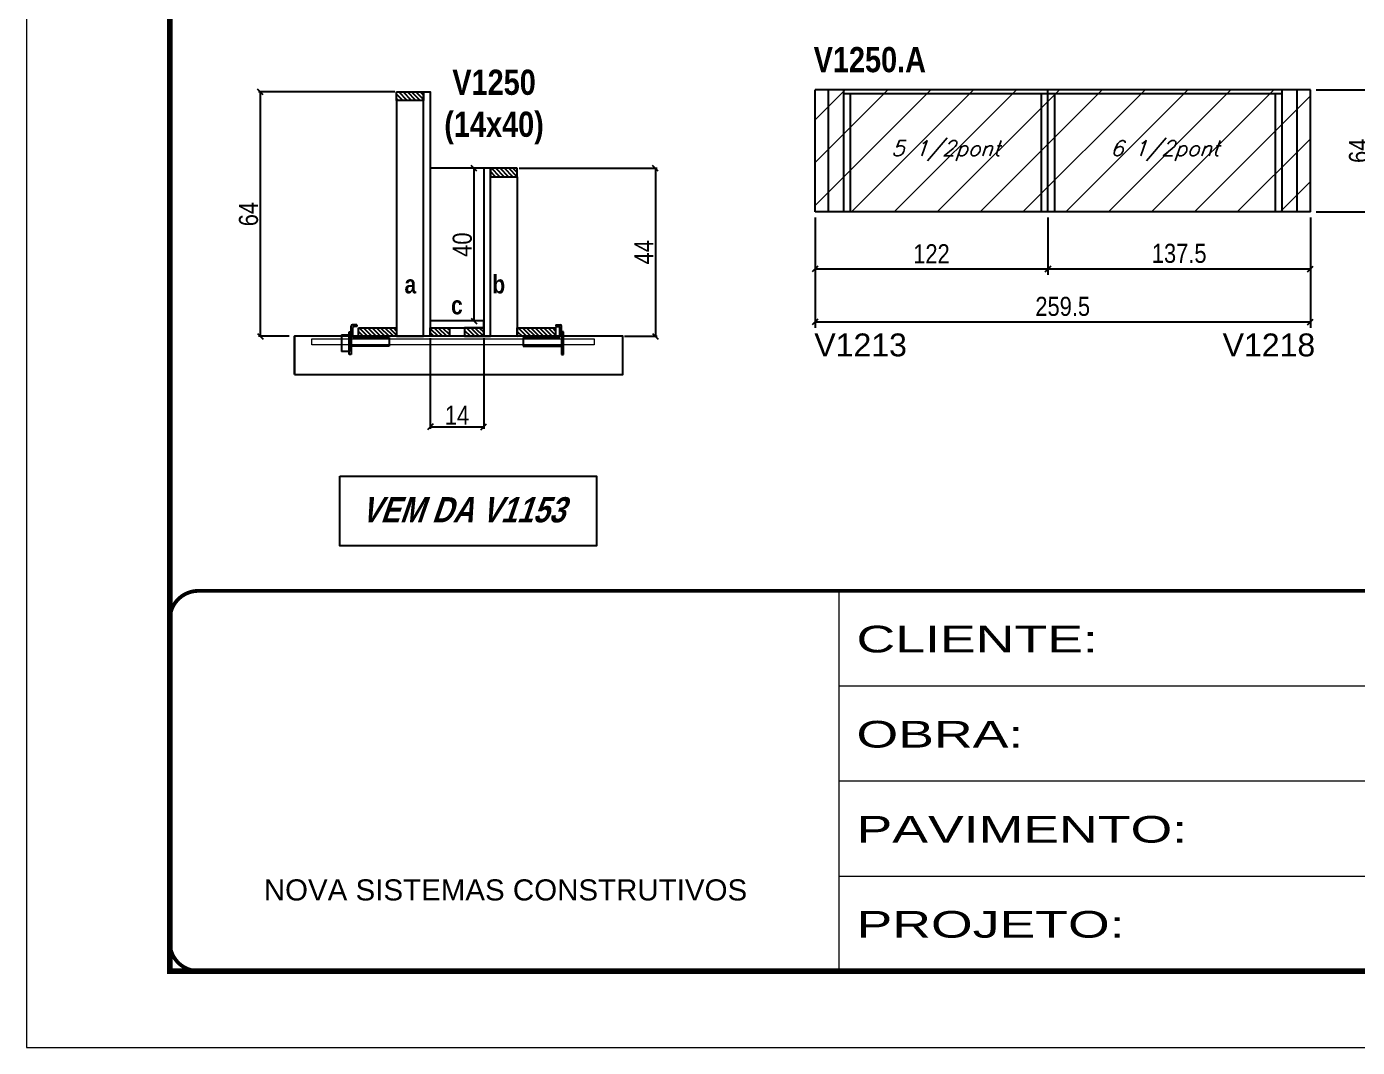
# Model space of a CAD drawing. Extents: x 3309 to 9563, y -2522 to 14608.
# Drawn here: x 3309 to 4006, y 4369 to 4904 of the extents above; entities that cross this region are included whole.
import ezdxf

# ---------------------------------------------------------------- set-up
doc = ezdxf.new("R2010")
doc.units = 0
doc.linetypes.add('CONTINUO', pattern=[0])
doc.linetypes.add('DASHED', pattern=[0.75, 0.5, -0.25])
for name, color, linetype in [('5', 5, 'Continuous'), ('barrote', 251, 'Continuous'), ('COTA', 241, 'Continuous'), ('detalhes', 4, 'Continuous'), ('NOMENCLATURA', 7, 'Continuous'), ('Painéis', 200, 'Continuous'), ('presilha', 1, 'Continuous'), ('SARR_2.2x10', 60, 'Continuous'), ('SARR_2.2x7', 40, 'Continuous'), ('SARR_3.5x7', 81, 'Continuous'), ('texto', 7, 'Continuous')]:
    doc.layers.add(name, color=color, linetype=linetype)
for name, color, linetype, lineweight in [('CONCRETO', 251, 'Continuous', 25), ('Folhas', 255, 'Continuous', 9), ('Hachura', 251, 'Continuous', 9), ('SARRAFO DE PRESSAO', 251, 'DASHED', 9), ('SCO-___-LAJ', 2, 'Continuous', 0)]:
    doc.layers.add(name, color=color, linetype=linetype, lineweight=lineweight)
doc.styles.add('ARIAL', font='arial.ttf')
doc.styles.add('COTA TECNICA', font='techl___.ttf', dxfattribs={"height": 10})
doc.styles.add('COTA TECNICA 2X', font='techl___.ttf', dxfattribs={"height": 10})
doc.styles.add('Romans', font='romans.shx')
doc.styles.get("Standard").update_dxf_attribs({"font": 'arial.ttf'})
doc.styles.add('TECNICA', font='techb___.ttf', dxfattribs={"height": 10})
doc.styles.add('Tecnologia', font='')
doc.styles.get('Tecnologia').set_extended_font_data('Forgotten Futurist')
doc.dimstyles.new('PAINEL', dxfattribs={"dimtxt": 10, "dimasz": 3, "dimexe": 3, "dimexo": 3, "dimgap": 3, "dimtad": 1, "dimdec": 1, "dimzin": 12, "dimdsep": 46, "dimtxsty": 'COTA TECNICA', "dimblk1": 'OBLIQUE', "dimblk2": 'OBLIQUE', "dimsah": 1, "dimcen": 0.9, "dimclrd": 4, "dimclre": 4, "dimclrt": 240, "dimadec": 1, "dimazin": 3, "dimtfac": 1, "dimtdec": 1, "dimtmove": 0, "dimatfit": 3, "dimfxl": 1, "dimtolj": 1, "dimtzin": 12, "dimarcsym": 0})
doc.dimstyles.new('SECAO', dxfattribs={"dimscale": 0.333333, "dimtxt": 5, "dimasz": 9, "dimexe": 3, "dimexo": 3, "dimgap": 3, "dimtad": 1, "dimdec": 1, "dimlfac": 0.5, "dimzin": 12, "dimdsep": 46, "dimtxsty": 'COTA TECNICA 2X', "dimblk1": 'OBLIQUE', "dimblk2": 'OBLIQUE', "dimsah": 1, "dimcen": 0.9, "dimclrd": 4, "dimclre": 4, "dimclrt": 240, "dimadec": 1, "dimazin": 3, "dimtfac": 1, "dimtdec": 1, "dimtmove": 0, "dimatfit": 3, "dimfxl": 1, "dimtolj": 1, "dimtzin": 12, "dimarcsym": 0})

# ---------------------------------------------------------------- blocks, each defined once
blk = doc.blocks.new('9999999999')
at = {"color": 30, "linetype": 'CONTINUO'}
for p, q in [((98564.56, 34230.21), (98564.56, 34429.45)), ((98564.56, 34379.64), (99583.98, 34379.64)), ((98564.56, 34329.83), (99487.98, 34329.83)), ((98564.56, 34280.02), (99487.98, 34280.02))]:
    blk.add_line(p, q, dxfattribs=at)
at = {"color": 30, "linetype": 'CONTINUO', "const_width": 2}
blk.add_lwpolyline([(99583.98, 34230.21), (99583.98, 34414.45, 0.414214), (99568.98, 34429.45), (98228.98, 34429.45, 0.414214), (98213.98, 34414.45), (98213.98, 34245.21, 0.414214), (98228.98, 34230.21), (99583.98, 34230.21)], format="xyb", dxfattribs=at)
at = {"layer": 'Folhas'}
blk.add_lwpolyline([(98138.98, 34190.21), (99623.98, 34190.21), (99623.98, 35240.21), (98138.98, 35240.21)], close=True, dxfattribs=at)
at = {"layer": 'Folhas', "color": 30, "const_width": 3}
blk.add_lwpolyline([(98213.98, 34230.21), (99583.98, 34230.21), (99583.98, 35200.21), (98213.98, 35200.21)], close=True, dxfattribs=at)
at = {"color": 7, "linetype": 'Continuous', "ltscale": 5, "style": 'ARIAL'}
blk.add_text('NOVA SISTEMAS CONSTRUTIVOS', height=11.0592, dxfattribs=at).set_placement((98263.19, 34267.21))
at = {"layer": 'Folhas', "color": 7, "style": 'Tecnologia', "width": 1.5}
for s, p in [('CLIENTE:', (98573.65, 34397.17)), ('OBRA:', (98573.65, 34347.31)), ('PAVIMENTO:', (98573.65, 34297.5)), ('PROJETO:', (98573.65, 34247.69))]:
    blk.add_text(s, height=14, dxfattribs=at).set_placement(p)
blk = doc.blocks.new('PRESILHA METÁLICA 1')
at = {"layer": 'presilha'}
for p, q in [((12, 21), (8.6, 21)), ((12, 21), (12, 19.5)), ((0, 13), (6, 13)), ((0, 13), (0, 0)), ((6, 15.5), (7.5, 15.5)), ((6, -2.5), (6, 15.5)), ((6, 13), (6, 0)), ((7.5, 10.6), (7.5, 19.9)), ((7.5, 15.5), (7.5, -2.5)), ((9, 11.6), (9, 18.9)), ((12, 19.5), (9.6, 19.5)), ((37.5, 11), (9.6, 11)), ((37.5, 11), (37.5, 4.1)), ((6, 0), (0, 0)), ((37.5, 4.1), (7.5, 4.1)), ((7.5, -2.5), (6, -2.5))]:
    blk.add_line(p, q, dxfattribs=at)
for centre, radius, start, end in [((8.6, 19.9), 1.14, 90, 180), ((9.6, 18.9), 0.57, 90, 180), ((9.6, 11.6), 0.57, 180, 270)]:
    blk.add_arc(centre, radius, start, end, dxfattribs=at)
blk = doc.blocks.new('PRESILHA METÁLICA 2')
at = {"layer": 'presilha'}
for p, q in [((-5.2, 23.5), (-5.2, 22)), ((-5.2, 23.5), (-1.9, 23.5)), ((-5.2, 22), (-2.8, 22)), ((-2.2, 14.1), (-2.2, 21.4)), ((-0.8, 14.6), (-0.8, 22.4)), ((-30.8, 13.5), (-30.8, 6.6)), ((-30.8, 13.5), (-2.8, 13.5)), ((0.8, 18), (-0.8, 18)), ((-0.8, 18), (-0.8, 0)), ((0.8, 0), (0.8, 18)), ((-30.8, 6.6), (-0.8, 6.6)), ((-0.8, 0), (0.8, 0))]:
    blk.add_line(p, q, dxfattribs=at)
for centre, radius, start, end in [((-2.8, 21.4), 0.57, 0, 90), ((-1.9, 22.4), 1.14, 0, 90), ((-2.8, 14.1), 0.57, 270, 0)]:
    blk.add_arc(centre, radius, start, end, dxfattribs=at)
blk = doc.blocks.new('_Oblique')
at = {"color": 0, "linetype": 'ByBlock', "lineweight": -2}
blk.add_line((-0.5, -0.5), (0.5, 0.5), dxfattribs=at)
blk = doc.blocks.new('*D1184')
at = {"layer": 'COTA', "color": 4, "lineweight": -2, "transparency": 16777216}
for p, q in [((3502.19, 4869.92), (3430.74, 4869.92)), ((3431.74, 4869.92), (3431.74, 4741.92)), ((3446.97, 4741.92), (3430.74, 4741.92))]:
    blk.add_line(p, q, dxfattribs=at)
at = {"layer": 'Defpoints', "color": 0, "transparency": 16777216}
for p in [(3503.19, 4869.92), (3431.74, 4741.92), (3447.97, 4741.92)]:
    blk.add_point(p, dxfattribs=at)
at = {"layer": 'COTA', "color": 4, "lineweight": -2, "transparency": 16777216, "xscale": 3, "yscale": 3, "zscale": 3}
for p, rotation in [((3431.74, 4869.92), 90), ((3431.74, 4741.92), 270)]:
    blk.add_blockref('_Oblique', p, dxfattribs=dict(at, rotation=rotation))
at = {"layer": 'COTA', "color": 240, "transparency": 16777216, "insert": (3425.64, 4805.92), "char_height": 10, "attachment_point": 5, "rotation": 90, "style": 'COTA TECNICA 2X'}
blk.add_mtext('\\A1;64', dxfattribs=at)
blk = doc.blocks.new('*D1185')
at = {"layer": 'COTA', "color": 4, "lineweight": -2, "transparency": 16777216}
for p, q in [((3567.39, 4829.92), (3639.71, 4829.92)), ((3638.71, 4829.92), (3638.71, 4741.92)), ((3622.6, 4741.92), (3639.71, 4741.92))]:
    blk.add_line(p, q, dxfattribs=at)
at = {"layer": 'Defpoints', "color": 0, "transparency": 16777216}
for p in [(3566.39, 4829.92), (3621.6, 4741.92), (3638.71, 4741.92)]:
    blk.add_point(p, dxfattribs=at)
at = {"layer": 'COTA', "color": 4, "lineweight": -2, "transparency": 16777216, "xscale": 3, "yscale": 3, "zscale": 3}
for p, rotation in [((3638.71, 4829.92), 90), ((3638.71, 4741.92), 270)]:
    blk.add_blockref('_Oblique', p, dxfattribs=dict(at, rotation=rotation))
at = {"layer": 'COTA', "color": 240, "transparency": 16777216, "insert": (3632.63, 4785.92), "char_height": 10, "attachment_point": 5, "rotation": 90, "style": 'COTA TECNICA 2X'}
blk.add_mtext('\\A1;44', dxfattribs=at)
blk = doc.blocks.new('*D1186')
at = {"layer": 'COTA', "color": 4, "lineweight": -2, "transparency": 16777216}
for p, q in [((3547.79, 4829.92), (3542.71, 4829.92)), ((3543.71, 4749.92), (3543.71, 4829.92)), ((3547.79, 4749.92), (3542.71, 4749.92))]:
    blk.add_line(p, q, dxfattribs=at)
at = {"layer": 'Defpoints', "color": 0, "transparency": 16777216}
for p in [(3543.71, 4829.92), (3548.79, 4829.92), (3548.79, 4749.92)]:
    blk.add_point(p, dxfattribs=at)
at = {"layer": 'COTA', "color": 4, "lineweight": -2, "transparency": 16777216, "xscale": 3, "yscale": 3, "zscale": 3}
for p, rotation in [((3543.71, 4829.92), 90), ((3543.71, 4749.92), 270)]:
    blk.add_blockref('_Oblique', p, dxfattribs=dict(at, rotation=rotation))
at = {"layer": 'COTA', "color": 240, "transparency": 16777216, "insert": (3537.61, 4789.92), "char_height": 10, "attachment_point": 5, "rotation": 90, "style": 'COTA TECNICA 2X'}
blk.add_mtext('\\A1;40', dxfattribs=at)
blk = doc.blocks.new('*D1191')
at = {"layer": 'COTA', "color": 4, "lineweight": -2, "transparency": 16777216}
for p, q in [((3520.79, 4740.92), (3520.79, 4693.45)), ((3548.79, 4740.92), (3548.79, 4693.45)), ((3520.79, 4694.45), (3548.79, 4694.45))]:
    blk.add_line(p, q, dxfattribs=at)
at = {"layer": 'Defpoints', "color": 0, "transparency": 16777216}
for p in [(3520.79, 4741.92), (3548.79, 4741.92), (3548.79, 4694.45)]:
    blk.add_point(p, dxfattribs=at)
at = {"layer": 'COTA', "color": 4, "lineweight": -2, "transparency": 16777216, "xscale": 3, "yscale": 3, "zscale": 3, "rotation": 180}
blk.add_blockref('_Oblique', (3520.79, 4694.45), dxfattribs=at)
at = {"layer": 'COTA', "color": 4, "lineweight": -2, "transparency": 16777216, "xscale": 3, "yscale": 3, "zscale": 3}
blk.add_blockref('_Oblique', (3548.79, 4694.45), dxfattribs=at)
at = {"layer": 'COTA', "color": 240, "transparency": 16777216, "insert": (3534.79, 4700.53), "char_height": 10, "attachment_point": 5, "style": 'COTA TECNICA 2X'}
blk.add_mtext('\\A1;14', dxfattribs=at)
blk = doc.blocks.new('*D1180')
at = {"layer": 'COTA', "color": 4, "linetype": 'ByBlock', "lineweight": -2, "transparency": 16777216}
for p, q in [((3844.31, 4804.1), (3844.31, 4774.09)), ((3981.81, 4804.1), (3981.81, 4774.09)), ((3981.81, 4777.09), (3844.31, 4777.09))]:
    blk.add_line(p, q, dxfattribs=at)
at = {"layer": 'Defpoints', "color": 0, "linetype": 'ByBlock', "transparency": 16777216}
for p in [(3844.31, 4807.1), (3981.81, 4807.1), (3844.31, 4777.09)]:
    blk.add_point(p, dxfattribs=at)
at = {"layer": 'COTA', "color": 4, "linetype": 'ByBlock', "lineweight": -2, "transparency": 16777216, "xscale": 3, "yscale": 3, "zscale": 3, "rotation": 180}
blk.add_blockref('_Oblique', (3844.31, 4777.09), dxfattribs=at)
at = {"layer": 'COTA', "color": 4, "linetype": 'ByBlock', "lineweight": -2, "transparency": 16777216, "xscale": 3, "yscale": 3, "zscale": 3}
blk.add_blockref('_Oblique', (3981.81, 4777.09), dxfattribs=at)
at = {"layer": 'COTA', "color": 240, "linetype": 'ByBlock', "transparency": 16777216, "insert": (3913.06, 4785.31), "char_height": 10, "attachment_point": 5, "style": 'COTA TECNICA'}
blk.add_mtext('\\A1;137.5', dxfattribs=at)
blk = doc.blocks.new('*D1181')
at = {"layer": 'COTA', "color": 4, "linetype": 'ByBlock', "lineweight": -2, "transparency": 16777216}
for p, q in [((3722.31, 4804.1), (3722.31, 4774.09)), ((3844.31, 4804.1), (3844.31, 4774.09)), ((3844.31, 4777.09), (3722.31, 4777.09))]:
    blk.add_line(p, q, dxfattribs=at)
at = {"layer": 'Defpoints', "color": 0, "linetype": 'ByBlock', "transparency": 16777216}
for p in [(3722.31, 4807.1), (3844.31, 4807.1), (3722.31, 4777.09)]:
    blk.add_point(p, dxfattribs=at)
at = {"layer": 'COTA', "color": 4, "linetype": 'ByBlock', "lineweight": -2, "transparency": 16777216, "xscale": 3, "yscale": 3, "zscale": 3, "rotation": 180}
blk.add_blockref('_Oblique', (3722.31, 4777.09), dxfattribs=at)
at = {"layer": 'COTA', "color": 4, "linetype": 'ByBlock', "lineweight": -2, "transparency": 16777216, "xscale": 3, "yscale": 3, "zscale": 3}
blk.add_blockref('_Oblique', (3844.31, 4777.09), dxfattribs=at)
at = {"layer": 'COTA', "color": 240, "linetype": 'ByBlock', "transparency": 16777216, "insert": (3783.31, 4785.15), "char_height": 10, "attachment_point": 5, "style": 'COTA TECNICA'}
blk.add_mtext('\\A1;122', dxfattribs=at)
blk = doc.blocks.new('*D1187')
at = {"layer": 'COTA', "color": 4, "linetype": 'ByBlock', "lineweight": -2, "transparency": 16777216}
for p, q in [((3722.31, 4804.1), (3722.31, 4746.38)), ((3981.81, 4804.1), (3981.81, 4746.38)), ((3981.81, 4749.38), (3722.31, 4749.38))]:
    blk.add_line(p, q, dxfattribs=at)
at = {"layer": 'Defpoints', "color": 0, "linetype": 'ByBlock', "transparency": 16777216}
for p in [(3722.31, 4807.1), (3981.81, 4807.1), (3722.31, 4749.38)]:
    blk.add_point(p, dxfattribs=at)
at = {"layer": 'COTA', "color": 4, "linetype": 'ByBlock', "lineweight": -2, "transparency": 16777216, "xscale": 3, "yscale": 3, "zscale": 3, "rotation": 180}
blk.add_blockref('_Oblique', (3722.31, 4749.38), dxfattribs=at)
at = {"layer": 'COTA', "color": 4, "linetype": 'ByBlock', "lineweight": -2, "transparency": 16777216, "xscale": 3, "yscale": 3, "zscale": 3}
blk.add_blockref('_Oblique', (3981.81, 4749.38), dxfattribs=at)
at = {"layer": 'COTA', "color": 240, "linetype": 'ByBlock', "transparency": 16777216, "insert": (3852.06, 4757.52), "char_height": 10, "attachment_point": 5, "style": 'COTA TECNICA'}
blk.add_mtext('\\A1;259.5', dxfattribs=at)
blk = doc.blocks.new('*D1188')
at = {"layer": 'COTA', "color": 4, "lineweight": -2, "transparency": 16777216}
for p, q in [((3984.81, 4871.1), (4018.17, 4871.1)), ((4015.17, 4807.1), (4015.17, 4871.1)), ((3984.81, 4807.1), (4018.17, 4807.1))]:
    blk.add_line(p, q, dxfattribs=at)
at = {"layer": 'Defpoints', "color": 0, "transparency": 16777216}
for p in [(3981.81, 4871.1), (4015.17, 4871.1), (3981.81, 4807.1)]:
    blk.add_point(p, dxfattribs=at)
at = {"layer": 'COTA', "color": 4, "lineweight": -2, "transparency": 16777216, "xscale": 3, "yscale": 3, "zscale": 3}
for p, rotation in [((4015.17, 4871.1), 90), ((4015.17, 4807.1), 270)]:
    blk.add_blockref('_Oblique', p, dxfattribs=dict(at, rotation=rotation))
at = {"layer": 'COTA', "color": 240, "transparency": 16777216, "insert": (4007.06, 4839.1), "char_height": 10, "attachment_point": 5, "rotation": 90, "style": 'COTA TECNICA'}
blk.add_mtext('\\A1;64', dxfattribs=at)

msp = doc.modelspace()

# ---------------------------------------------------------------- hatches: boundary and pattern name
at = {"layer": 'Hachura', "linetype": 'ByBlock'}
h = msp.add_hatch(dxfattribs=at)
h.set_pattern_fill('ANSI31', color=256, scale=5)
h.set_pattern_definition([(45, (-5453.5, -2367.247), (-11.22532, 11.22532), [])])
h.paths.add_polyline_path([(3844.31, 4871.1), (3722.31, 4871.1), (3722.31, 4807.1), (3844.31, 4807.1)])
h.paths.add_polyline_path([(3981.81, 4807.1), (3981.81, 4871.1), (3844.31, 4871.1), (3844.31, 4807.1)])
at = {"layer": 'SARR_2.2x10'}
h = msp.add_hatch(dxfattribs=at)
h.set_pattern_fill('ANSI31', color=256, scale=0.5, angle=90)
h.set_pattern_definition([(135, (36676.7265, -118770.2457), (-1.122532015, -1.122532015), [])])
h.paths.add_polyline_path([(3483.19, 4746.32), (3483.19, 4741.92), (3503.19, 4741.92), (3503.19, 4746.32)])
h = msp.add_hatch(dxfattribs=at)
h.set_pattern_fill('ANSI31', color=256, scale=0.5, angle=90)
h.set_pattern_definition([(135, (36759.9265, -118770.2457), (-1.122532015, -1.122532015), [])])
h.paths.add_polyline_path([(3566.39, 4746.32), (3566.39, 4741.92), (3586.39, 4741.92), (3586.39, 4746.32)])
at = {"layer": 'SARR_2.2x7'}
h = msp.add_hatch(dxfattribs=at)
h.set_pattern_fill('ANSI31', color=256, scale=0.5, angle=90)
h.set_pattern_definition([(135, (36690.7265, -118646.6457), (-1.122532015, -1.122532015), [])])
h.paths.add_polyline_path([(3517.19, 4869.92), (3517.19, 4865.52), (3503.19, 4865.52), (3503.19, 4869.92)])
h = msp.add_hatch(dxfattribs=at)
h.set_pattern_fill('ANSI31', color=256, scale=0.5, angle=90)
h.set_pattern_definition([(135, (36660.7265, -118686.6457), (-1.122532015, -1.122532015), [])])
h.paths.add_polyline_path([(3552.39, 4829.92), (3552.39, 4825.52), (3566.39, 4825.52), (3566.39, 4829.92)])
h = msp.add_hatch(dxfattribs=at)
h.set_pattern_fill('ANSI31', color=256, scale=0.5, angle=90)
h.set_pattern_definition([(135, (36756.3265, -118770.2457), (-1.122532015, -1.122532015), [])])
h.paths.add_polyline_path([(3530.79, 4741.92), (3530.79, 4746.32), (3520.79, 4746.32), (3520.79, 4741.92)])
h = msp.add_hatch(dxfattribs=at)
h.set_pattern_fill('ANSI31', color=256, scale=0.5, angle=90)
h.set_pattern_definition([(135, (36746.3265, -118770.2457), (-1.122532015, -1.122532015), [])])
h.paths.add_polyline_path([(3538.79, 4746.32), (3538.79, 4741.92), (3548.79, 4741.92), (3548.79, 4746.32)])

# ---------------------------------------------------------------- linework, layer by layer
at = {"layer": 'barrote', "elevation": 0}
msp.add_lwpolyline([(3449.73, 4721.92), (3621.65, 4721.92), (3621.65, 4741.92), (3449.73, 4741.92)], close=True, dxfattribs=at)
at = {"layer": 'CONCRETO', "linetype": 'Continuous'}
msp.add_line((3548.79, 4829.92), (3520.79, 4829.92), dxfattribs=at)
at = {"layer": 'detalhes', "color": 250}
msp.add_line((3449.73, 4721.92, 0), (3449.73, 4741.92, 0), dxfattribs=at)
at = {"layer": 'NOMENCLATURA', "elevation": 0}
msp.add_lwpolyline([(3473.4, 4668.56), (3607.94, 4668.56), (3607.94, 4632.1), (3473.4, 4632.1)], close=True, dxfattribs=at)
at = {"layer": 'Painéis', "linetype": 'ByBlock'}
for p, q in [((3981.81, 4871.1), (3722.31, 4871.1)), ((3722.31, 4807.1), (3722.31, 4871.1)), ((3844.31, 4807.1), (3844.31, 4871.1)), ((3981.81, 4807.1), (3981.81, 4871.1)), ((3981.81, 4807.1), (3722.31, 4807.1))]:
    msp.add_line(p, q, dxfattribs=at)
at = {"layer": 'Painéis', "linetype": 'Continuous', "elevation": 0}
for points in [[(3517.19, 4741.92), (3517.19, 4869.92), (3520.79, 4869.92), (3520.79, 4741.92)], [(3552.39, 4741.92), (3552.39, 4829.92), (3548.79, 4829.92), (3548.79, 4741.92)], [(3548.79, 4749.92), (3520.79, 4749.92), (3520.79, 4746.32), (3548.79, 4746.32)]]:
    msp.add_lwpolyline(points, close=True, dxfattribs=at)
at = {"layer": 'SARR_2.2x10', "elevation": 0}
for points in [[(3483.19, 4746.32), (3503.19, 4746.32), (3503.19, 4741.92), (3483.19, 4741.92)], [(3566.39, 4746.32), (3586.39, 4746.32), (3586.39, 4741.92), (3566.39, 4741.92)]]:
    msp.add_lwpolyline(points, close=True, dxfattribs=at)
at = {"layer": 'SARR_2.2x7', "linetype": 'Continuous'}
for p, q in [((3729.31, 4807.1), (3729.31, 4871.1)), ((3844.31, 4868.9), (3737.31, 4868.9)), ((3966.81, 4868.9), (3844.31, 4868.9)), ((3974.81, 4807.1), (3974.81, 4871.1))]:
    msp.add_line(p, q, dxfattribs=at)
at = {"layer": 'SARR_2.2x7', "elevation": 0}
for points in [[(3503.19, 4869.92), (3517.19, 4869.92), (3517.19, 4865.52), (3503.19, 4865.52)], [(3566.39, 4829.92), (3552.39, 4829.92), (3552.39, 4825.52), (3566.39, 4825.52)], [(3520.79, 4746.32), (3530.79, 4746.32), (3530.79, 4741.92), (3520.79, 4741.92)], [(3548.79, 4746.32), (3538.79, 4746.32), (3538.79, 4741.92), (3548.79, 4741.92)]]:
    msp.add_lwpolyline(points, close=True, dxfattribs=at)
at = {"layer": 'SARR_3.5x7'}
for p, q in [((3737.31, 4871.1), (3737.31, 4807.1)), ((3740.81, 4868.9), (3740.81, 4807.1)), ((3840.81, 4868.9), (3840.81, 4807.1)), ((3847.81, 4868.9), (3847.81, 4807.1)), ((3963.31, 4868.9), (3963.31, 4807.1)), ((3966.81, 4871.1), (3966.81, 4807.1))]:
    msp.add_line(p, q, dxfattribs=at)
at = {"layer": 'SARR_3.5x7', "elevation": 0}
for points in [[(3517.19, 4865.52), (3503.19, 4865.52), (3503.19, 4741.92), (3517.19, 4741.92)], [(3552.39, 4825.52), (3566.39, 4825.52), (3566.39, 4741.92), (3552.39, 4741.92)]]:
    msp.add_lwpolyline(points, close=True, dxfattribs=at)
at = {"layer": 'SCO-___-LAJ', "color": 1, "elevation": 0}
msp.add_lwpolyline([(3458.73, 4740.59), (3606.57, 4740.59), (3606.57, 4737.39), (3458.73, 4737.39)], close=True, dxfattribs=at)

# ---------------------------------------------------------------- block references
at = {"layer": 'presilha', "xscale": 0.6666666666666666, "yscale": 0.6666666666666666, "zscale": 0.6666666666666666}
for name, p in [('PRESILHA METÁLICA 1', (3474.32, 4733.96, 0)), ('PRESILHA METÁLICA 2', (3590.07, 4732.29, 0))]:
    msp.add_blockref(name, p, dxfattribs=at)
at = {"layer": 'SARRAFO DE PRESSAO', "color": 6, "linetype": 'ByBlock'}
msp.add_blockref('9999999999', (-94829.61, -29820.95), dxfattribs=at)

# ---------------------------------------------------------------- texts
at = {"layer": '5', "linetype": 'Continuous'}
for s, p in [('V1213', (3721.97, 4731.37)), ('V1218', (3935.83, 4731.37))]:
    msp.add_text(s, height=12, rotation=359.99996, dxfattribs=at).set_placement(p)
at = {"layer": 'detalhes', "style": 'TECNICA'}
for s, p in [('a', (3507.31, 4764.36, 0)), ('b', (3553.29, 4764.35, 0)), ('c', (3531.68, 4753.4, 0))]:
    msp.add_text(s, height=9.6, dxfattribs=at).set_placement(p)
at = {"layer": 'NOMENCLATURA', "style": 'TECNICA'}
msp.add_text('V1250.A', height=13.2, dxfattribs=at).set_placement((3721.6, 4880.28))
at = {"layer": 'NOMENCLATURA', "insert": (3554.2, 4881.62, 0), "char_height": 13.2, "attachment_point": 2, "style": 'TECNICA'}
msp.add_mtext_dynamic_manual_height_columns('V1250\\P(14x40)', width=300.2766, gutter_width=1, heights=[0], dxfattribs=at)
at = {"layer": 'NOMENCLATURA', "insert": (3537.83, 4657.6), "char_height": 13.2, "width": 300.2766, "attachment_point": 2, "style": 'TECNICA'}
msp.add_mtext('{\\Q19;VEM DA V1153}', dxfattribs=at)
at = {"layer": 'texto', "color": 2, "char_height": 8, "attachment_point": 5, "style": 'Romans'}
for s, insert in [('{\\Q19;\\C256;5 1/2pont}', (3790.81, 4839.1)), ('{\\Q19;\\C256;6 1/2pont}', (3905.56, 4839.1))]:
    msp.add_mtext(s, dxfattribs=dict(at, insert=insert))

# ---------------------------------------------------------------- dimensions: what is measured, and where the dimension line sits
at = {"layer": 'COTA'}
for base, p1, p2, dimstyle, picture, middle in [((4015.17, 4871.1), (3981.81, 4807.1), (3981.81, 4871.1), 'PAINEL', '*D1188', (4007.06, 4839.1)), ((3431.74, 4741.92, 0), (3503.19, 4869.92), (3447.97, 4741.92, 0), 'SECAO', '*D1184', (3425.64, 4805.92, 0)), ((3543.71, 4829.92), (3548.79, 4749.92), (3548.79, 4829.92), 'SECAO', '*D1186', (3537.61, 4789.92)), ((3638.71, 4741.92, 0), (3566.39, 4829.92), (3621.6, 4741.92, 0), 'SECAO', '*D1185', (3632.63, 4785.92, 0))]:
    dim = msp.add_linear_dim(base=base, p1=p1, p2=p2, angle=90, dimstyle=dimstyle, dxfattribs=at)
    dim.commit()
    dim.dimension.update_dxf_attribs({"geometry": picture, "text_midpoint": middle})
at = {"layer": 'COTA', "linetype": 'ByBlock'}
dim = msp.add_linear_dim(base=(3722.31, 4777.09), p1=(3844.31, 4807.1), p2=(3722.31, 4807.1), angle=180, dimstyle='PAINEL', override={"dimtmove": 1}, dxfattribs=at)
dim.commit()
dim.dimension.update_dxf_attribs({"geometry": '*D1181', "text_midpoint": (3783.31, 4785.15)})
for base, p2, picture, middle in [((3722.31, 4749.38), (3722.31, 4807.1), '*D1187', (3852.06, 4757.52)), ((3844.31, 4777.09), (3844.31, 4807.1), '*D1180', (3913.06, 4785.31))]:
    dim = msp.add_linear_dim(base=base, p1=(3981.81, 4807.1), p2=p2, angle=180, dimstyle='PAINEL', dxfattribs=at)
    dim.commit()
    dim.dimension.update_dxf_attribs({"geometry": picture, "text_midpoint": middle})
at = {"layer": 'COTA'}
dim = msp.add_linear_dim(base=(3548.79, 4694.45), p1=(3520.79, 4741.92), p2=(3548.79, 4741.92), dimstyle='SECAO', dxfattribs=at)
dim.commit()
dim.dimension.update_dxf_attribs({"geometry": '*D1191', "text_midpoint": (3534.79, 4700.53)})

doc.saveas('drawing.dxf')
